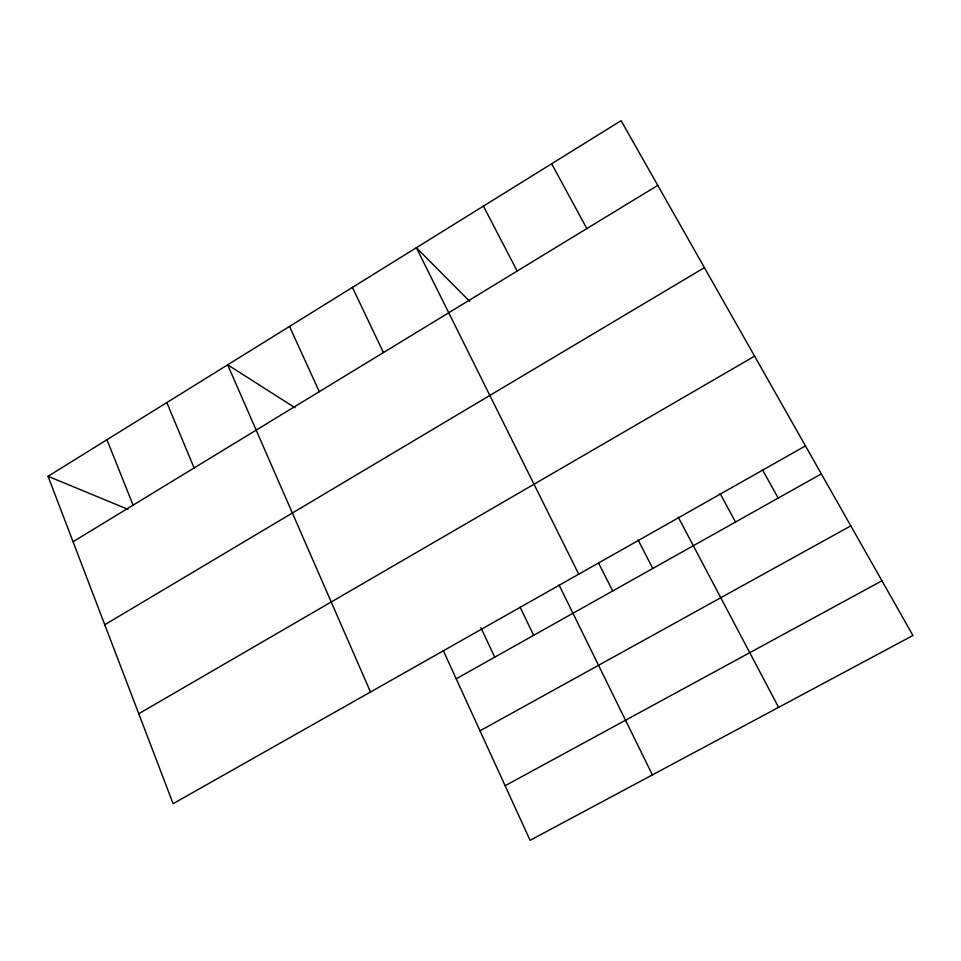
<?xml version="1.0" encoding="UTF-8"?>
<svg xmlns="http://www.w3.org/2000/svg" width="961" height="961" viewBox="0 0 961 961"><rect width="100%" height="100%" fill="white"/><g stroke="black" fill="none" stroke-linecap="round" stroke-linejoin="round"><path stroke-width="1.44" d="M805.57 445.844L173.124 803.684L48.05 476.284L621.094 120.678L912.95 635.485L530.1 840.322L443.309 650.633M73.048 541.74L657.78 185.353M104.761 624.746L704.461 267.626M138.756 713.735L754.661 356.111M456.199 678.802L821.283 473.905M479.995 730.816L850.773 525.883M505.114 785.726L881.922 580.804M48.05 476.284L127.909 509.318M295.027 407.728L227.661 364.82L370.514 691.992M469.773 301.406L416.377 247.71L578.738 574.173M762.373 469.569L778.17 498.098M551.65 163.766L586.847 228.586M720.089 493.486L735.525 522.039M678.25 517.162L778.602 707.368M483.419 206.11L517.174 271.05M638.068 539.902L652.783 568.468M598.499 562.834L612.674 590.991M559.122 585.117L652.387 774.89M520.129 607.172L533.643 635.329M352.423 287.399L383.451 352.555M480.908 627.677L494.723 657.18M289.525 326.44L319.28 391.668M166.818 402.587L194.122 467.947M106.947 439.742L133.086 505.138"/></g></svg>
